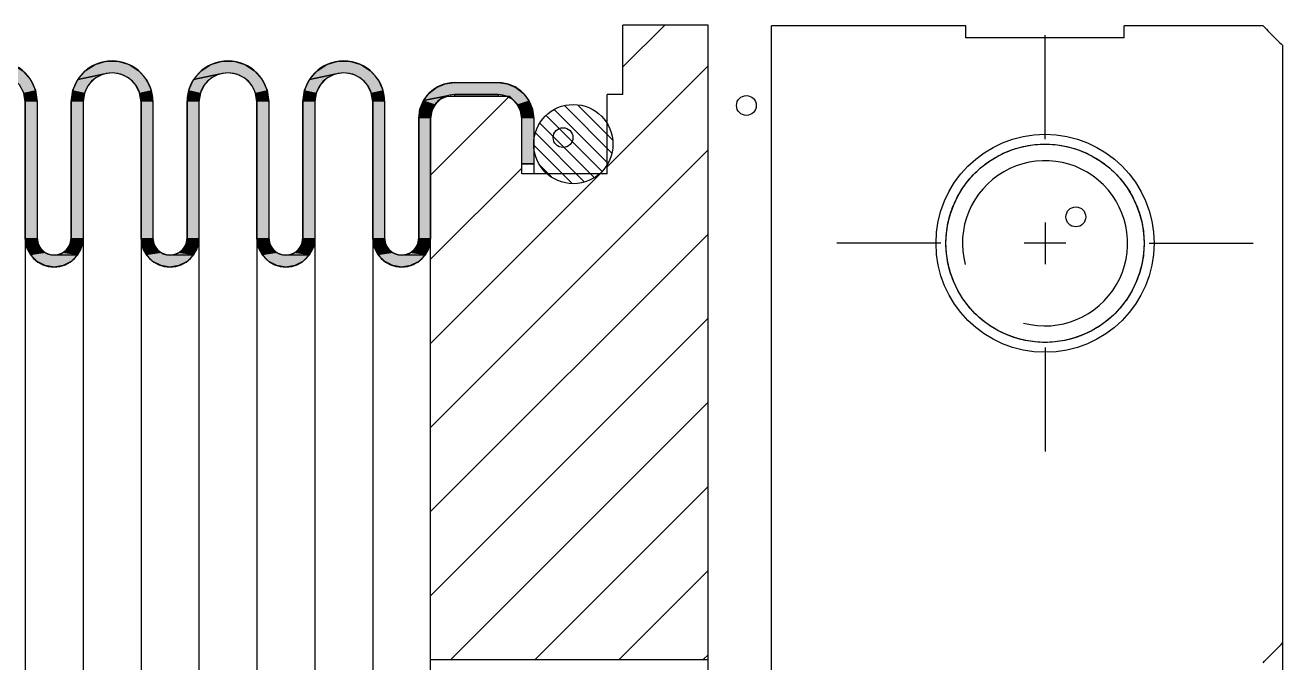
# Model space of a CAD drawing. Header units: millimetres. Extents: x -29 to 3384, y -388 to 1226.
# Drawn here: x 676.85 to 708.58, y 245.27 to 261.35 of the extents above; entities that cross this region are included whole.
import ezdxf

# ---------------------------------------------------------------- set-up
doc = ezdxf.new("R2010")
doc.units = ezdxf.units.MM
doc.linetypes.add('CENTER', pattern=[50.8, 31.75, -6.35, 6.35, -6.35])
doc.layers.add('DEFAULT_1', color=7, linetype='CENTER')

# ---------------------------------------------------------------- blocks, each defined once
blk = doc.blocks.new('*U4')
at = {"color": 2, "linetype": 'Continuous', "extrusion": (0, 0, -1)}
for points in [[(-129.052, 246.525), (-131.258, 246.208), (-128.558, 246.208)], [(-129.615, 246.69), (-130.765, 246.525), (-129.052, 246.525)], [(-130.765, 246.525), (-131.258, 246.208), (-129.052, 246.525)], [(-130.765, 246.525), (-129.615, 246.69), (-130.202, 246.69)], [(-128.558, 246.208), (-129.457, 246.04), (-128.174, 245.764)], [(-128.558, 246.208), (-129.908, 246.111), (-129.457, 246.04)], [(-131.258, 246.208), (-129.908, 246.111), (-128.558, 246.208)], [(-131.258, 246.208), (-130.36, 246.04), (-129.908, 246.111)], [(-131.258, 246.208), (-131.643, 245.764), (-130.36, 246.04)], [(-130.36, 246.04), (-131.643, 245.764), (-130.767, 245.832)], [(-130.767, 245.832), (-131.643, 245.764), (-131.091, 245.509)], [(-131.643, 245.764), (-131.886, 245.231), (-131.091, 245.509)], [(-131.091, 245.509), (-131.886, 245.231), (-131.298, 245.101)], [(-131.886, 245.231), (-131.97, 244.65), (-131.298, 245.101)], [(-131.298, 245.101), (-131.97, 244.65), (-131.37, 244.65)], [(-131.37, 244.65), (-131.97, 237.773), (-131.37, 237.773)], [(-131.97, 244.65), (-131.97, 237.773), (-131.37, 244.65)], [(-131.97, 237.773), (-131.441, 237.321), (-131.37, 237.773)]]:
    blk.add_solid(points, dxfattribs=at)
blk = doc.blocks.new('*U5')
at = {"color": 2, "linetype": 'Continuous', "extrusion": (0, 0, -1)}
for points in [[(-134.898, 246.525), (-137.104, 246.208), (-134.404, 246.208)], [(-135.461, 246.69), (-136.611, 246.525), (-134.898, 246.525)], [(-136.611, 246.525), (-137.104, 246.208), (-134.898, 246.525)], [(-136.611, 246.525), (-135.461, 246.69), (-136.048, 246.69)], [(-134.404, 246.208), (-135.303, 246.04), (-134.02, 245.764)], [(-134.404, 246.208), (-135.754, 246.111), (-135.303, 246.04)], [(-137.104, 246.208), (-135.754, 246.111), (-134.404, 246.208)], [(-137.104, 246.208), (-136.206, 246.04), (-135.754, 246.111)], [(-137.104, 246.208), (-137.489, 245.764), (-136.206, 246.04)], [(-136.206, 246.04), (-137.489, 245.764), (-136.613, 245.832)], [(-136.613, 245.832), (-137.489, 245.764), (-136.937, 245.509)], [(-137.489, 245.764), (-137.732, 245.231), (-136.937, 245.509)], [(-136.937, 245.509), (-137.732, 245.231), (-137.144, 245.101)], [(-137.732, 245.231), (-137.816, 244.65), (-137.144, 245.101)], [(-137.144, 245.101), (-137.816, 244.65), (-137.216, 244.65)], [(-137.216, 244.65), (-137.816, 237.773), (-137.216, 237.773)], [(-137.816, 244.65), (-137.816, 237.773), (-137.216, 244.65)], [(-137.816, 237.773), (-137.287, 237.321), (-137.216, 237.773)]]:
    blk.add_solid(points, dxfattribs=at)
blk = doc.blocks.new('*U6')
at = {"color": 2, "linetype": 'Continuous', "extrusion": (0, 0, -1)}
for points in [[(-140.744, 246.525), (-142.951, 246.208), (-140.251, 246.208)], [(-141.307, 246.69), (-142.457, 246.525), (-140.744, 246.525)], [(-142.457, 246.525), (-142.951, 246.208), (-140.744, 246.525)], [(-142.457, 246.525), (-141.307, 246.69), (-141.894, 246.69)], [(-140.251, 246.208), (-141.149, 246.04), (-139.866, 245.764)], [(-140.251, 246.208), (-141.601, 246.111), (-141.149, 246.04)], [(-142.951, 246.208), (-141.601, 246.111), (-140.251, 246.208)], [(-142.951, 246.208), (-142.052, 246.04), (-141.601, 246.111)], [(-142.951, 246.208), (-143.335, 245.764), (-142.052, 246.04)], [(-142.052, 246.04), (-143.335, 245.764), (-142.46, 245.832)], [(-142.46, 245.832), (-143.335, 245.764), (-142.783, 245.509)], [(-143.335, 245.764), (-143.579, 245.231), (-142.783, 245.509)], [(-142.783, 245.509), (-143.579, 245.231), (-142.991, 245.101)], [(-143.579, 245.231), (-143.662, 244.65), (-142.991, 245.101)], [(-142.991, 245.101), (-143.662, 244.65), (-143.062, 244.65)], [(-143.062, 244.65), (-143.662, 237.773), (-143.062, 237.773)], [(-143.662, 244.65), (-143.662, 237.773), (-143.062, 244.65)], [(-143.662, 237.773), (-143.134, 237.321), (-143.062, 237.773)]]:
    blk.add_solid(points, dxfattribs=at)
blk = doc.blocks.new('*U7')
at = {"color": 2, "linetype": 'Continuous', "extrusion": (0, 0, -1)}
for points in [[(-146.59, 246.525), (-148.797, 246.208), (-146.097, 246.208)], [(-147.153, 246.69), (-148.303, 246.525), (-146.59, 246.525)], [(-148.303, 246.525), (-148.797, 246.208), (-146.59, 246.525)], [(-148.303, 246.525), (-147.153, 246.69), (-147.74, 246.69)], [(-146.097, 246.208), (-146.995, 246.04), (-145.712, 245.764)], [(-146.097, 246.208), (-147.447, 246.111), (-146.995, 246.04)], [(-148.797, 246.208), (-147.447, 246.111), (-146.097, 246.208)], [(-148.797, 246.208), (-147.898, 246.04), (-147.447, 246.111)], [(-148.797, 246.208), (-149.181, 245.764), (-147.898, 246.04)], [(-147.898, 246.04), (-149.181, 245.764), (-148.306, 245.832)], [(-148.306, 245.832), (-149.181, 245.764), (-148.629, 245.509)], [(-149.181, 245.764), (-149.425, 245.231), (-148.629, 245.509)], [(-148.629, 245.509), (-149.425, 245.231), (-148.837, 245.101)], [(-149.425, 245.231), (-149.508, 244.65), (-148.837, 245.101)], [(-148.837, 245.101), (-149.508, 244.65), (-148.908, 244.65)], [(-148.908, 244.65), (-149.508, 237.773), (-148.908, 237.773)], [(-149.508, 244.65), (-149.508, 237.773), (-148.908, 244.65)], [(-149.508, 237.773), (-148.98, 237.321), (-148.908, 237.773)]]:
    blk.add_solid(points, dxfattribs=at)
blk = doc.blocks.new('*U11')
at = {"color": 2, "linetype": 'Continuous', "extrusion": (0, 0, -1)}
for points in [[(-134.02, 245.764), (-134.572, 245.509), (-133.776, 245.231)], [(-135.303, 246.04), (-134.895, 245.832), (-134.02, 245.764)], [(-134.895, 245.832), (-134.572, 245.509), (-134.02, 245.764)], [(-133.776, 245.231), (-134.364, 245.101), (-133.693, 244.65)], [(-134.364, 245.101), (-134.293, 244.65), (-133.693, 244.65)], [(-134.572, 245.509), (-134.364, 245.101), (-133.776, 245.231)], [(-133.693, 244.65), (-134.293, 237.773), (-133.693, 237.773)], [(-134.293, 244.65), (-134.293, 237.773), (-133.693, 244.65)], [(-133.641, 237.478), (-134.221, 237.321), (-133.491, 237.219)], [(-133.693, 237.773), (-134.221, 237.321), (-133.641, 237.478)], [(-134.293, 237.773), (-134.221, 237.321), (-133.693, 237.773)], [(-133.262, 237.027), (-134.014, 236.914), (-132.981, 236.924)], [(-133.491, 237.219), (-134.014, 236.914), (-133.262, 237.027)], [(-134.221, 237.321), (-134.014, 236.914), (-133.491, 237.219)]]:
    blk.add_solid(points, dxfattribs=at)
blk = doc.blocks.new('*U12')
at = {"color": 2, "linetype": 'Continuous', "extrusion": (0, 0, -1)}
for points in [[(-139.866, 245.764), (-140.418, 245.509), (-139.623, 245.231)], [(-141.149, 246.04), (-140.741, 245.832), (-139.866, 245.764)], [(-140.741, 245.832), (-140.418, 245.509), (-139.866, 245.764)], [(-139.623, 245.231), (-140.211, 245.101), (-139.539, 244.65)], [(-140.211, 245.101), (-140.139, 244.65), (-139.539, 244.65)], [(-140.418, 245.509), (-140.211, 245.101), (-139.623, 245.231)], [(-139.539, 244.65), (-140.139, 237.773), (-139.539, 237.773)], [(-140.139, 244.65), (-140.139, 237.773), (-139.539, 244.65)], [(-139.487, 237.478), (-140.067, 237.321), (-139.337, 237.219)], [(-139.539, 237.773), (-140.067, 237.321), (-139.487, 237.478)], [(-140.139, 237.773), (-140.067, 237.321), (-139.539, 237.773)], [(-139.108, 237.027), (-139.86, 236.914), (-138.827, 236.924)], [(-139.337, 237.219), (-139.86, 236.914), (-139.108, 237.027)], [(-140.067, 237.321), (-139.86, 236.914), (-139.337, 237.219)]]:
    blk.add_solid(points, dxfattribs=at)
blk = doc.blocks.new('*U13')
at = {"color": 2, "linetype": 'Continuous', "extrusion": (0, 0, -1)}
for points in [[(-145.712, 245.764), (-146.264, 245.509), (-145.469, 245.231)], [(-146.995, 246.04), (-146.588, 245.832), (-145.712, 245.764)], [(-146.588, 245.832), (-146.264, 245.509), (-145.712, 245.764)], [(-145.469, 245.231), (-146.057, 245.101), (-145.385, 244.65)], [(-146.057, 245.101), (-145.985, 244.65), (-145.385, 244.65)], [(-146.264, 245.509), (-146.057, 245.101), (-145.469, 245.231)], [(-145.385, 244.65), (-145.985, 237.773), (-145.385, 237.773)], [(-145.985, 244.65), (-145.985, 237.773), (-145.385, 244.65)], [(-145.333, 237.478), (-145.914, 237.321), (-145.184, 237.219)], [(-145.385, 237.773), (-145.914, 237.321), (-145.333, 237.478)], [(-145.985, 237.773), (-145.914, 237.321), (-145.385, 237.773)], [(-144.954, 237.027), (-145.706, 236.914), (-144.673, 236.924)], [(-145.184, 237.219), (-145.706, 236.914), (-144.954, 237.027)], [(-145.914, 237.321), (-145.706, 236.914), (-145.184, 237.219)]]:
    blk.add_solid(points, dxfattribs=at)
blk = doc.blocks.new('*U15')
at = {"color": 2, "linetype": 'Continuous', "extrusion": (0, 0, -1)}
for points in [[(-153.031, 245.611), (-155.697, 245.55), (-152.565, 245.55)], [(-155.697, 245.55), (-153.031, 245.611), (-155.231, 245.611)], [(-151.759, 245.084), (-152.661, 244.953), (-151.472, 244.711)], [(-152.131, 245.37), (-156.504, 245.084), (-151.759, 245.084)], [(-151.759, 245.084), (-153.031, 245.011), (-152.661, 244.953)], [(-156.504, 245.084), (-153.031, 245.011), (-151.759, 245.084)], [(-152.565, 245.55), (-156.131, 245.37), (-152.131, 245.37)], [(-156.131, 245.37), (-156.504, 245.084), (-152.131, 245.37)], [(-155.697, 245.55), (-156.131, 245.37), (-152.565, 245.55)], [(-156.504, 245.084), (-155.231, 245.011), (-153.031, 245.011)], [(-156.504, 245.084), (-155.602, 244.953), (-155.231, 245.011)], [(-156.504, 245.084), (-156.79, 244.711), (-155.602, 244.953)], [(-155.602, 244.953), (-156.79, 244.711), (-155.937, 244.782)], [(-155.937, 244.782), (-156.79, 244.711), (-156.202, 244.517)], [(-156.79, 244.711), (-156.97, 244.277), (-156.202, 244.517)], [(-156.202, 244.517), (-156.97, 244.277), (-156.373, 244.182)], [(-156.97, 244.277), (-157.031, 243.811), (-156.373, 244.182)], [(-156.373, 244.182), (-157.031, 243.811), (-156.431, 243.811)], [(-156.431, 243.811), (-157.031, 241.511), (-156.431, 241.511)], [(-157.031, 243.811), (-157.031, 241.511), (-156.431, 243.811)]]:
    blk.add_solid(points, dxfattribs=at)
blk = doc.blocks.new('*U17')
at = {"color": 2, "linetype": 'Continuous', "extrusion": (0, 0, -1)}
for points in [[(-151.472, 244.711), (-152.061, 244.517), (-151.293, 244.277)], [(-152.061, 244.517), (-151.89, 244.182), (-151.293, 244.277)], [(-152.661, 244.953), (-152.326, 244.782), (-151.472, 244.711)], [(-152.326, 244.782), (-152.061, 244.517), (-151.472, 244.711)], [(-151.293, 244.277), (-151.89, 244.182), (-151.231, 243.811)], [(-151.89, 244.182), (-151.831, 243.811), (-151.231, 243.811)], [(-151.231, 243.811), (-151.831, 237.773), (-151.231, 237.773)], [(-151.831, 243.811), (-151.831, 237.773), (-151.231, 243.811)], [(-151.179, 237.478), (-151.76, 237.321), (-151.03, 237.219)], [(-151.231, 237.773), (-151.76, 237.321), (-151.179, 237.478)], [(-151.831, 237.773), (-151.76, 237.321), (-151.231, 237.773)], [(-150.801, 237.027), (-151.552, 236.914), (-150.519, 236.924)], [(-151.03, 237.219), (-151.552, 236.914), (-150.801, 237.027)], [(-151.76, 237.321), (-151.552, 236.914), (-151.03, 237.219)]]:
    blk.add_solid(points, dxfattribs=at)
blk = doc.blocks.new('*U21')
at = {"color": 2, "linetype": 'Continuous', "extrusion": (0, 0, -1)}
for points in [[(-131.97, 237.773), (-132.022, 237.478), (-131.441, 237.321)], [(-132.022, 237.478), (-132.171, 237.219), (-131.441, 237.321)], [(-131.441, 237.321), (-132.171, 237.219), (-131.649, 236.914)]]:
    blk.add_solid(points, dxfattribs=at)
blk = doc.blocks.new('*U22')
at = {"color": 2, "linetype": 'Continuous', "extrusion": (0, 0, -1)}
for points in [[(-137.816, 237.773), (-137.868, 237.478), (-137.287, 237.321)], [(-137.868, 237.478), (-138.018, 237.219), (-137.287, 237.321)], [(-137.287, 237.321), (-138.018, 237.219), (-137.495, 236.914)]]:
    blk.add_solid(points, dxfattribs=at)
blk = doc.blocks.new('*U23')
at = {"color": 2, "linetype": 'Continuous', "extrusion": (0, 0, -1)}
for points in [[(-143.662, 237.773), (-143.714, 237.478), (-143.134, 237.321)], [(-143.714, 237.478), (-143.864, 237.219), (-143.134, 237.321)], [(-143.134, 237.321), (-143.864, 237.219), (-143.341, 236.914)]]:
    blk.add_solid(points, dxfattribs=at)
blk = doc.blocks.new('*U24')
at = {"color": 2, "linetype": 'Continuous', "extrusion": (0, 0, -1)}
for points in [[(-149.508, 237.773), (-149.56, 237.478), (-148.98, 237.321)], [(-149.56, 237.478), (-149.71, 237.219), (-148.98, 237.321)], [(-148.98, 237.321), (-149.71, 237.219), (-149.187, 236.914)]]:
    blk.add_solid(points, dxfattribs=at)
blk = doc.blocks.new('*U28')
at = {"color": 2, "linetype": 'Continuous', "extrusion": (0, 0, -1)}
for points in [[(-132.171, 237.219), (-132.401, 237.027), (-131.649, 236.914)], [(-132.401, 237.027), (-132.682, 236.924), (-131.649, 236.914)], [(-132.981, 236.924), (-134.014, 236.914), (-131.649, 236.914)], [(-131.649, 236.914), (-132.682, 236.924), (-132.981, 236.924)], [(-131.649, 236.914), (-133.69, 236.59), (-131.972, 236.59)], [(-134.014, 236.914), (-133.69, 236.59), (-131.649, 236.914)], [(-131.972, 236.59), (-133.283, 236.383), (-132.38, 236.383)], [(-133.69, 236.59), (-133.283, 236.383), (-131.972, 236.59)], [(-133.283, 236.383), (-132.831, 236.311), (-132.38, 236.383)]]:
    blk.add_solid(points, dxfattribs=at)
blk = doc.blocks.new('*U29')
at = {"color": 2, "linetype": 'Continuous', "extrusion": (0, 0, -1)}
for points in [[(-138.018, 237.219), (-138.247, 237.027), (-137.495, 236.914)], [(-138.247, 237.027), (-138.528, 236.924), (-137.495, 236.914)], [(-138.827, 236.924), (-139.86, 236.914), (-137.495, 236.914)], [(-137.495, 236.914), (-138.528, 236.924), (-138.827, 236.924)], [(-137.495, 236.914), (-139.537, 236.59), (-137.818, 236.59)], [(-139.86, 236.914), (-139.537, 236.59), (-137.495, 236.914)], [(-137.818, 236.59), (-139.129, 236.383), (-138.226, 236.383)], [(-139.537, 236.59), (-139.129, 236.383), (-137.818, 236.59)], [(-139.129, 236.383), (-138.677, 236.311), (-138.226, 236.383)]]:
    blk.add_solid(points, dxfattribs=at)
blk = doc.blocks.new('*U30')
at = {"color": 2, "linetype": 'Continuous', "extrusion": (0, 0, -1)}
for points in [[(-143.864, 237.219), (-144.093, 237.027), (-143.341, 236.914)], [(-144.093, 237.027), (-144.374, 236.924), (-143.341, 236.914)], [(-144.673, 236.924), (-145.706, 236.914), (-143.341, 236.914)], [(-143.341, 236.914), (-144.374, 236.924), (-144.673, 236.924)], [(-143.341, 236.914), (-145.383, 236.59), (-143.665, 236.59)], [(-145.706, 236.914), (-145.383, 236.59), (-143.341, 236.914)], [(-143.665, 236.59), (-144.975, 236.383), (-144.072, 236.383)], [(-145.383, 236.59), (-144.975, 236.383), (-143.665, 236.59)], [(-144.975, 236.383), (-144.524, 236.311), (-144.072, 236.383)]]:
    blk.add_solid(points, dxfattribs=at)
blk = doc.blocks.new('*U31')
at = {"color": 2, "linetype": 'Continuous', "extrusion": (0, 0, -1)}
for points in [[(-149.71, 237.219), (-149.939, 237.027), (-149.187, 236.914)], [(-149.939, 237.027), (-150.22, 236.924), (-149.187, 236.914)], [(-150.519, 236.924), (-151.552, 236.914), (-149.187, 236.914)], [(-149.187, 236.914), (-150.22, 236.924), (-150.519, 236.924)], [(-149.187, 236.914), (-151.229, 236.59), (-149.511, 236.59)], [(-151.552, 236.914), (-151.229, 236.59), (-149.187, 236.914)], [(-149.511, 236.59), (-150.821, 236.383), (-149.918, 236.383)], [(-151.229, 236.59), (-150.821, 236.383), (-149.511, 236.59)], [(-150.821, 236.383), (-150.37, 236.311), (-149.918, 236.383)]]:
    blk.add_solid(points, dxfattribs=at)

msp = doc.modelspace()

# ---------------------------------------------------------------- linework, layer by layer
at = {"color": 2, "linetype": 'Continuous'}
for p, q in [((691.9298, 260.29137), (692.98438, 261.34595)), ((691.5298, 257.77005), (694.0798, 260.32005)), ((678.81552, 260.11018), (678.61181, 260.00639)), ((681.7386, 260.11018), (681.53488, 260.00639)), ((684.66167, 260.11018), (684.45796, 260.00639)), ((687.44687, 259.86528), (687.6798, 259.89595)), ((687.49439, 259.56658), (687.32713, 259.48136)), ((687.0798, 257.56269), (689.06306, 259.54595)), ((691.65001, 258.11967), (690.45353, 259.31616)), ((691.66502, 258.45822), (690.79207, 259.33117)), ((691.4029, 257.65968), (689.99353, 259.06905)), ((691.55296, 257.86317), (690.19703, 259.21911)), ((690.96466, 257.39081), (689.72466, 258.63081)), ((691.2077, 257.50133), (689.83518, 258.87385)), ((690.65236, 257.34956), (689.68342, 258.3185)), ((687.0798, 251.19873), (694.0798, 258.19873)), ((687.0798, 255.44137), (689.3798, 257.74137)), ((690.13098, 257.51739), (689.85124, 257.79713)), ((687.0798, 253.32005), (691.3557, 257.59595)), ((687.0798, 249.07741), (694.0798, 256.07741)), ((702.5798, 256.37095), (702.5798, 255.32095)), ((677.14903, 255.97672), (677.17501, 255.82939)), ((680.07211, 255.97672), (680.09809, 255.82939)), ((682.99519, 255.97672), (683.02117, 255.82939)), ((685.91826, 255.97672), (685.94424, 255.82939)), ((703.1048, 255.84595), (702.0548, 255.84595)), ((687.0798, 246.95609), (694.0798, 253.95609)), ((687.59098, 245.34595), (694.0798, 251.83477)), ((689.71231, 245.34595), (694.0798, 249.71345)), ((691.83363, 245.34595), (694.0798, 247.59213)), ((693.95495, 245.34595), (694.0798, 245.47081))]:
    msp.add_line(p, q, dxfattribs=at)
at = {"color": 7, "linetype": 'Continuous'}
for p, q in [((691.9298, 259.59595), (691.9298, 261.34595)), ((694.0798, 261.34595), (691.9298, 261.34595)), ((694.0798, 221.34595), (694.0798, 261.34595)), ((695.6798, 221.34595), (695.6798, 261.32994)), ((700.5798, 261.32994), (695.6798, 261.32994)), ((700.5798, 261.0297), (700.5798, 261.32994)), ((708.0798, 261.32994), (704.5798, 261.32994)), ((704.5798, 261.0297), (704.5798, 261.32994)), ((704.5798, 261.0297), (700.5798, 261.0297)), ((708.5798, 221.84595), (708.5798, 260.82953)), ((687.6798, 259.89595), (688.7798, 259.89595)), ((687.6798, 259.59595), (687.6798, 259.54595)), ((687.6798, 259.59595), (688.7798, 259.59595)), ((688.7798, 259.59595), (688.7798, 259.54595)), ((691.5298, 257.59595), (691.5298, 259.59595)), ((691.9298, 259.59595), (691.5298, 259.59595)), ((676.84903, 259.41518), (676.84903, 223.27672)), ((677.14903, 259.41518), (677.14903, 255.97672)), ((678.01057, 259.41518), (678.01057, 255.97672)), ((678.31057, 259.41518), (678.31057, 223.27672)), ((679.77211, 259.41518), (679.77211, 223.27672)), ((680.07211, 259.41518), (680.07211, 255.97672)), ((680.93365, 259.41518), (680.93365, 255.97672)), ((681.23365, 259.41518), (681.23365, 223.27672)), ((682.69519, 259.41518), (682.69519, 223.27672)), ((682.99519, 259.41518), (682.99519, 255.97672)), ((683.85673, 259.41518), (683.85673, 255.97672)), ((684.15673, 259.41518), (684.15673, 223.27672)), ((685.61826, 259.41518), (685.61826, 223.27672)), ((685.91826, 259.41518), (685.91826, 255.97672)), ((689.0798, 259.54595), (687.5798, 259.54595)), ((689.3798, 259.24595), (689.0798, 259.54595)), ((689.3798, 257.59595), (689.3798, 259.24595)), ((686.7798, 258.99595), (686.7798, 255.97672)), ((687.0798, 223.64595), (687.0798, 259.04595)), ((689.6798, 258.99595), (689.6798, 257.59595)), ((689.3798, 257.84595), (689.6798, 257.84595)), ((691.5298, 257.59595), (689.3798, 257.59595)), ((687.0798, 245.34595), (694.0798, 245.34595))]:
    msp.add_line(p, q, dxfattribs=at)
at = {"color": 2, "linetype": 'Continuous'}
for points in [[(675.69007, 260.3528), (675.97157, 260.43546), (676.26496, 260.43546), (676.54646, 260.3528), (676.79327, 260.19418), (676.9854, 259.97246), (677.10728, 259.70558), (677.14903, 259.41518), (677.14903, 255.97672), (676.8848, 255.7509), (676.84903, 255.97672), (676.84903, 259.41518), (676.81327, 259.641), (676.70947, 259.84472), (676.5478, 260.00639), (676.34408, 260.11018), (676.11826, 260.14595), (675.89244, 260.11018), (675.25113, 259.97246), (675.44325, 260.19418), (675.69007, 260.3528)], [(676.84903, 259.41518), (676.81327, 259.641), (676.70947, 259.84472), (676.5478, 260.00639), (676.34408, 260.11018), (676.11826, 260.14595), (675.89244, 260.11018), (675.25113, 259.97246), (675.44325, 260.19418), (675.69007, 260.3528)], [(675.69007, 260.3528), (675.97157, 260.43546), (676.26496, 260.43546), (676.54646, 260.3528), (676.79327, 260.19418), (676.9854, 259.97246), (677.10728, 259.70558), (677.14903, 259.41518)], [(678.61314, 260.3528), (678.89465, 260.43546), (679.18803, 260.43546), (679.46954, 260.3528), (679.71635, 260.19418), (679.90848, 259.97246), (680.03036, 259.70558), (680.07211, 259.41518), (680.07211, 255.97672), (679.80788, 255.7509), (679.77211, 255.97672), (679.77211, 259.41518), (679.73634, 259.641), (679.63255, 259.84472), (679.47088, 260.00639), (679.26716, 260.11018), (679.04134, 260.14595), (678.81552, 260.11018), (678.1742, 259.97246), (678.36633, 260.19418), (678.61314, 260.3528)], [(679.77211, 259.41518), (679.73634, 259.641), (679.63255, 259.84472), (679.47088, 260.00639), (679.26716, 260.11018), (679.04134, 260.14595), (678.81552, 260.11018), (678.1742, 259.97246), (678.36633, 260.19418), (678.61314, 260.3528)], [(678.61314, 260.3528), (678.89465, 260.43546), (679.18803, 260.43546), (679.46954, 260.3528), (679.71635, 260.19418), (679.90848, 259.97246), (680.03036, 259.70558), (680.07211, 259.41518)], [(681.53622, 260.3528), (681.81772, 260.43546), (682.11111, 260.43546), (682.39262, 260.3528), (682.63943, 260.19418), (682.83156, 259.97246), (682.95343, 259.70558), (682.99519, 259.41518), (682.99519, 255.97672), (682.73095, 255.7509), (682.69519, 255.97672), (682.69519, 259.41518), (682.65942, 259.641), (682.55562, 259.84472), (682.39395, 260.00639), (682.19024, 260.11018), (681.96442, 260.14595), (681.7386, 260.11018), (681.09728, 259.97246), (681.28941, 260.19418), (681.53622, 260.3528)], [(682.69519, 259.41518), (682.65942, 259.641), (682.55562, 259.84472), (682.39395, 260.00639), (682.19024, 260.11018), (681.96442, 260.14595), (681.7386, 260.11018), (681.09728, 259.97246), (681.28941, 260.19418), (681.53622, 260.3528)], [(681.53622, 260.3528), (681.81772, 260.43546), (682.11111, 260.43546), (682.39262, 260.3528), (682.63943, 260.19418), (682.83156, 259.97246), (682.95343, 259.70558), (682.99519, 259.41518)], [(684.4593, 260.3528), (684.7408, 260.43546), (685.03419, 260.43546), (685.31569, 260.3528), (685.56251, 260.19418), (685.75463, 259.97246), (685.87651, 259.70558), (685.91826, 259.41518), (685.91826, 255.97672), (685.65403, 255.7509), (685.61826, 255.97672), (685.61826, 259.41518), (685.5825, 259.641), (685.4787, 259.84472), (685.31703, 260.00639), (685.11332, 260.11018), (684.8875, 260.14595), (684.66167, 260.11018), (684.02036, 259.97246), (684.21248, 260.19418), (684.4593, 260.3528)], [(685.61826, 259.41518), (685.5825, 259.641), (685.4787, 259.84472), (685.31703, 260.00639), (685.11332, 260.11018), (684.8875, 260.14595), (684.66167, 260.11018), (684.02036, 259.97246), (684.21248, 260.19418), (684.4593, 260.3528)], [(684.4593, 260.3528), (684.7408, 260.43546), (685.03419, 260.43546), (685.31569, 260.3528), (685.56251, 260.19418), (685.75463, 259.97246), (685.87651, 259.70558), (685.91826, 259.41518)], [(678.61181, 260.00639), (678.45014, 259.84472), (678.34634, 259.641), (678.31057, 259.41518), (678.31057, 255.97672), (678.27481, 255.7509), (678.17101, 255.54718), (677.6546, 255.55249), (677.79519, 255.60366), (677.90979, 255.69983), (677.98459, 255.82939), (678.01057, 255.97672), (678.01057, 259.41518), (678.05233, 259.70558), (678.1742, 259.97246), (678.81552, 260.11018), (678.61181, 260.00639)], [(678.01057, 259.41518), (678.05233, 259.70558), (678.1742, 259.97246)], [(678.61181, 260.00639), (678.45014, 259.84472), (678.34634, 259.641), (678.31057, 259.41518)], [(681.53488, 260.00639), (681.37321, 259.84472), (681.26942, 259.641), (681.23365, 259.41518), (681.23365, 255.97672), (681.19788, 255.7509), (681.09408, 255.54718), (680.57768, 255.55249), (680.71826, 255.60366), (680.83287, 255.69983), (680.90767, 255.82939), (680.93365, 255.97672), (680.93365, 259.41518), (680.9754, 259.70558), (681.09728, 259.97246), (681.7386, 260.11018), (681.53488, 260.00639)], [(680.93365, 259.41518), (680.9754, 259.70558), (681.09728, 259.97246)], [(681.53488, 260.00639), (681.37321, 259.84472), (681.26942, 259.641), (681.23365, 259.41518)], [(684.45796, 260.00639), (684.29629, 259.84472), (684.19249, 259.641), (684.15673, 259.41518), (684.15673, 255.97672), (684.12096, 255.7509), (684.01716, 255.54718), (683.50076, 255.55249), (683.64134, 255.60366), (683.75594, 255.69983), (683.83075, 255.82939), (683.85673, 255.97672), (683.85673, 259.41518), (683.89848, 259.70558), (684.02036, 259.97246), (684.66167, 260.11018), (684.45796, 260.00639)], [(683.85673, 259.41518), (683.89848, 259.70558), (684.02036, 259.97246)], [(684.45796, 260.00639), (684.29629, 259.84472), (684.19249, 259.641), (684.15673, 259.41518)], [(687.44687, 259.86528), (687.6798, 259.89595), (688.7798, 259.89595), (689.01274, 259.86528), (689.2298, 259.77537), (689.4162, 259.63235), (689.55923, 259.44595), (689.64914, 259.22889), (689.6798, 258.99595), (689.6798, 257.84595), (689.3798, 257.84595), (689.3798, 258.99595), (689.35044, 259.18136), (689.26521, 259.34862), (689.13247, 259.48136), (688.96521, 259.56658), (688.7798, 259.59595), (687.6798, 259.59595), (687.49439, 259.56658), (686.90038, 259.44595), (687.04341, 259.63235), (687.2298, 259.77537), (687.44687, 259.86528)], [(688.7798, 259.89595), (689.01274, 259.86528), (689.2298, 259.77537), (689.4162, 259.63235), (689.55923, 259.44595), (689.64914, 259.22889), (689.6798, 258.99595)], [(687.32713, 259.48136), (687.19439, 259.34862), (687.10917, 259.18136), (687.0798, 258.99595), (687.0798, 255.97672), (687.04404, 255.7509), (686.94024, 255.54718), (686.42384, 255.55249), (686.56442, 255.60366), (686.67902, 255.69983), (686.75382, 255.82939), (686.7798, 255.97672), (686.7798, 258.99595), (686.81047, 259.22889), (686.90038, 259.44595), (687.49439, 259.56658), (687.32713, 259.48136)], [(687.6798, 259.59595), (687.49439, 259.56658), (686.90038, 259.44595), (687.04341, 259.63235), (687.2298, 259.77537), (687.44687, 259.86528)], [(689.3798, 258.99595), (689.35044, 259.18136), (689.26521, 259.34862), (689.13247, 259.48136), (688.96521, 259.56658), (688.7798, 259.59595)], [(686.7798, 258.99595), (686.81047, 259.22889), (686.90038, 259.44595)], [(687.32713, 259.48136), (687.19439, 259.34862), (687.10917, 259.18136), (687.0798, 258.99595)], [(677.14903, 255.97672), (676.8848, 255.7509), (676.84903, 255.97672)], [(677.17501, 255.82939), (677.24981, 255.69983), (676.9886, 255.54718), (676.8848, 255.7509), (677.14903, 255.97672), (677.17501, 255.82939)], [(677.17501, 255.82939), (677.24981, 255.69983), (676.9886, 255.54718), (676.8848, 255.7509)], [(678.31057, 255.97672), (678.27481, 255.7509), (678.17101, 255.54718), (677.6546, 255.55249), (677.79519, 255.60366), (677.90979, 255.69983), (677.98459, 255.82939), (678.01057, 255.97672)], [(680.07211, 255.97672), (679.80788, 255.7509), (679.77211, 255.97672)], [(680.09809, 255.82939), (680.17289, 255.69983), (679.91167, 255.54718), (679.80788, 255.7509), (680.07211, 255.97672), (680.09809, 255.82939)], [(680.09809, 255.82939), (680.17289, 255.69983), (679.91167, 255.54718), (679.80788, 255.7509)], [(681.23365, 255.97672), (681.19788, 255.7509), (681.09408, 255.54718), (680.57768, 255.55249), (680.71826, 255.60366), (680.83287, 255.69983), (680.90767, 255.82939), (680.93365, 255.97672)], [(682.99519, 255.97672), (682.73095, 255.7509), (682.69519, 255.97672)], [(683.02117, 255.82939), (683.09597, 255.69983), (682.83475, 255.54718), (682.73095, 255.7509), (682.99519, 255.97672), (683.02117, 255.82939)], [(683.02117, 255.82939), (683.09597, 255.69983), (682.83475, 255.54718), (682.73095, 255.7509)], [(684.15673, 255.97672), (684.12096, 255.7509), (684.01716, 255.54718), (683.50076, 255.55249), (683.64134, 255.60366), (683.75594, 255.69983), (683.83075, 255.82939), (683.85673, 255.97672)], [(685.91826, 255.97672), (685.65403, 255.7509), (685.61826, 255.97672)], [(685.94424, 255.82939), (686.01905, 255.69983), (685.75783, 255.54718), (685.65403, 255.7509), (685.91826, 255.97672), (685.94424, 255.82939)], [(685.94424, 255.82939), (686.01905, 255.69983), (685.75783, 255.54718), (685.65403, 255.7509)], [(687.0798, 255.97672), (687.04404, 255.7509), (686.94024, 255.54718), (686.42384, 255.55249), (686.56442, 255.60366), (686.67902, 255.69983), (686.75382, 255.82939), (686.7798, 255.97672)], [(677.6546, 255.55249), (678.17101, 255.54718), (678.00934, 255.38551), (677.80562, 255.28172), (677.5798, 255.24595), (677.35398, 255.28172), (677.15027, 255.38551), (676.9886, 255.54718), (677.24981, 255.69983), (677.36442, 255.60366), (677.505, 255.55249), (677.6546, 255.55249)], [(678.17101, 255.54718), (678.00934, 255.38551), (677.80562, 255.28172), (677.5798, 255.24595), (677.35398, 255.28172), (677.15027, 255.38551), (676.9886, 255.54718)], [(677.24981, 255.69983), (677.36442, 255.60366), (677.505, 255.55249), (677.6546, 255.55249)], [(680.57768, 255.55249), (681.09408, 255.54718), (680.93241, 255.38551), (680.7287, 255.28172), (680.50288, 255.24595), (680.27706, 255.28172), (680.07334, 255.38551), (679.91167, 255.54718), (680.17289, 255.69983), (680.2875, 255.60366), (680.42808, 255.55249), (680.57768, 255.55249)], [(681.09408, 255.54718), (680.93241, 255.38551), (680.7287, 255.28172), (680.50288, 255.24595), (680.27706, 255.28172), (680.07334, 255.38551), (679.91167, 255.54718)], [(680.17289, 255.69983), (680.2875, 255.60366), (680.42808, 255.55249), (680.57768, 255.55249)], [(683.50076, 255.55249), (684.01716, 255.54718), (683.85549, 255.38551), (683.65178, 255.28172), (683.42596, 255.24595), (683.20014, 255.28172), (682.99642, 255.38551), (682.83475, 255.54718), (683.09597, 255.69983), (683.21057, 255.60366), (683.35115, 255.55249), (683.50076, 255.55249)], [(684.01716, 255.54718), (683.85549, 255.38551), (683.65178, 255.28172), (683.42596, 255.24595), (683.20014, 255.28172), (682.99642, 255.38551), (682.83475, 255.54718)], [(683.09597, 255.69983), (683.21057, 255.60366), (683.35115, 255.55249), (683.50076, 255.55249)], [(686.42384, 255.55249), (686.94024, 255.54718), (686.77857, 255.38551), (686.57485, 255.28172), (686.34903, 255.24595), (686.12321, 255.28172), (685.9195, 255.38551), (685.75783, 255.54718), (686.01905, 255.69983), (686.13365, 255.60366), (686.27423, 255.55249), (686.42384, 255.55249)], [(686.94024, 255.54718), (686.77857, 255.38551), (686.57485, 255.28172), (686.34903, 255.24595), (686.12321, 255.28172), (685.9195, 255.38551), (685.75783, 255.54718)], [(686.01905, 255.69983), (686.13365, 255.60366), (686.27423, 255.55249), (686.42384, 255.55249)]]:
    msp.add_lwpolyline(points, dxfattribs=at)
for centre in [(695.04514, 259.3201), (690.42074, 258.51078), (703.35641, 256.51144)]:
    msp.add_circle(centre, 0.25, dxfattribs=at)
at = {"color": 7, "linetype": 'Continuous'}
for centre, radius in [((690.6798, 258.34595), 1), ((702.5798, 255.84595), 2.75), ((702.5798, 255.84595), 2.5)]:
    msp.add_circle(centre, radius, dxfattribs=at)
for centre, radius, start, end in [((676.11826, 259.41518), 1.03077, 0, 180), ((679.04134, 259.41518), 1.03077, 0, 180), ((681.96442, 259.41518), 1.03077, 0, 180), ((684.8875, 259.41518), 1.03077, 0, 180), ((679.04134, 259.41518), 0.73077, 0, 180), ((681.96442, 259.41518), 0.73077, 0, 180), ((684.8875, 259.41518), 0.73077, 0, 180), ((687.6798, 258.99595), 0.9, 90, 180), ((688.7798, 258.99595), 0.9, 0, 90), ((687.6798, 258.99595), 0.6, 90, 180), ((688.7798, 258.99595), 0.6, 0, 90), ((687.5798, 259.04595), 0.5, 90, 180), ((677.5798, 255.97672), 0.73077, 180, 0), ((677.5798, 255.97672), 0.43077, 180, 0), ((680.50288, 255.97672), 0.73077, 180, 0), ((680.50288, 255.97672), 0.43077, 180, 0), ((683.42596, 255.97672), 0.73077, 180, 0), ((683.42596, 255.97672), 0.43077, 180, 0), ((686.34903, 255.97672), 0.73077, 180, 0), ((686.34903, 255.97672), 0.43077, 180, 0)]:
    msp.add_arc(centre, radius, start, end, dxfattribs=at)
at = {"color": 2, "linetype": 'Continuous'}
msp.add_arc((702.5798, 255.84595), 2.08333, 255, 195, dxfattribs=at)
at = {"color": 7, "linetype": 'Continuous'}
for points, start_tangent, end_tangent in [([(708.0798, 261.32994), (708.24685, 261.16276), (708.41352, 260.99595), (708.5798, 260.82953)], (0.70682366, -0.70738979), (0.70680893, -0.7074045)), ([(702.5798, 253.34595, 4.00027), (702.09208, 253.39399, 4.00027), (701.62309, 253.53625, 4.00027), (701.19088, 253.76728, 4.00027), (700.81204, 254.07818, 4.00027), (700.50113, 254.45702, 4.00027), (700.2701, 254.88924, 4.00027), (700.12784, 255.35822, 4.00027), (700.0798, 255.84595, 4.00027), (700.12784, 256.33368, 4.00027), (700.2701, 256.80266, 4.00027), (700.50113, 257.23488, 4.00027), (700.81204, 257.61372, 4.00027), (701.19088, 257.92462, 4.00027), (701.62309, 258.15565, 4.00027), (702.09208, 258.29791, 4.00027), (702.5798, 258.34595, 4.00027)], (-0.99999828, 0.0018568), (0.99999828, 0.0018568)), ([(702.5798, 258.34595, 4.00027), (703.06753, 258.29791, 4.00027), (703.53651, 258.15565, 4.00027), (703.96873, 257.92462, 4.00027), (704.34757, 257.61372, 4.00027), (704.65848, 257.23488, 4.00027), (704.8895, 256.80266, 4.00027), (705.03177, 256.33368, 4.00027), (705.0798, 255.84595, 4.00027), (705.03177, 255.35822, 4.00027), (704.8895, 254.88924, 4.00027), (704.65848, 254.45702, 4.00027), (704.34757, 254.07818, 4.00027), (703.96873, 253.76728, 4.00027), (703.53651, 253.53625, 4.00027), (703.06753, 253.39399, 4.00027), (702.5798, 253.34595, 4.00027)], (0.99999828, -0.0018568), (-0.99999828, -0.0018568)), ([(708.0798, 245.26513), (708.2443, 245.43289), (708.41099, 245.60261), (708.5798, 245.77427)], (0.69985421, 0.71428571), (0.70140709, 0.7127609))]:
    msp.add_spline(points, degree=3, dxfattribs=dict(at, start_tangent=start_tangent, end_tangent=end_tangent))
at = {"layer": 'DEFAULT_1', "color": 2, "linetype": 'CENTER'}
for p, q in [((702.5798, 258.47095), (702.5798, 261.09595)), ((699.9548, 255.84595), (697.3298, 255.84595)), ((705.2048, 255.84595), (707.8298, 255.84595)), ((702.5798, 253.22095), (702.5798, 250.59595))]:
    msp.add_line(p, q, dxfattribs=at)

# ---------------------------------------------------------------- block references
at = {"color": 2, "linetype": 'Continuous', "xscale": 0.5, "yscale": 0.5, "zscale": 0.5}
for name in ['*U4', '*U5', '*U6', '*U7', '*U11', '*U12', '*U13', '*U15', '*U17', '*U21', '*U22', '*U23', '*U24', '*U28', '*U29', '*U30', '*U31']:
    msp.add_blockref(name, (611.16414, 137.0903), dxfattribs=at)

doc.saveas('drawing.dxf')
